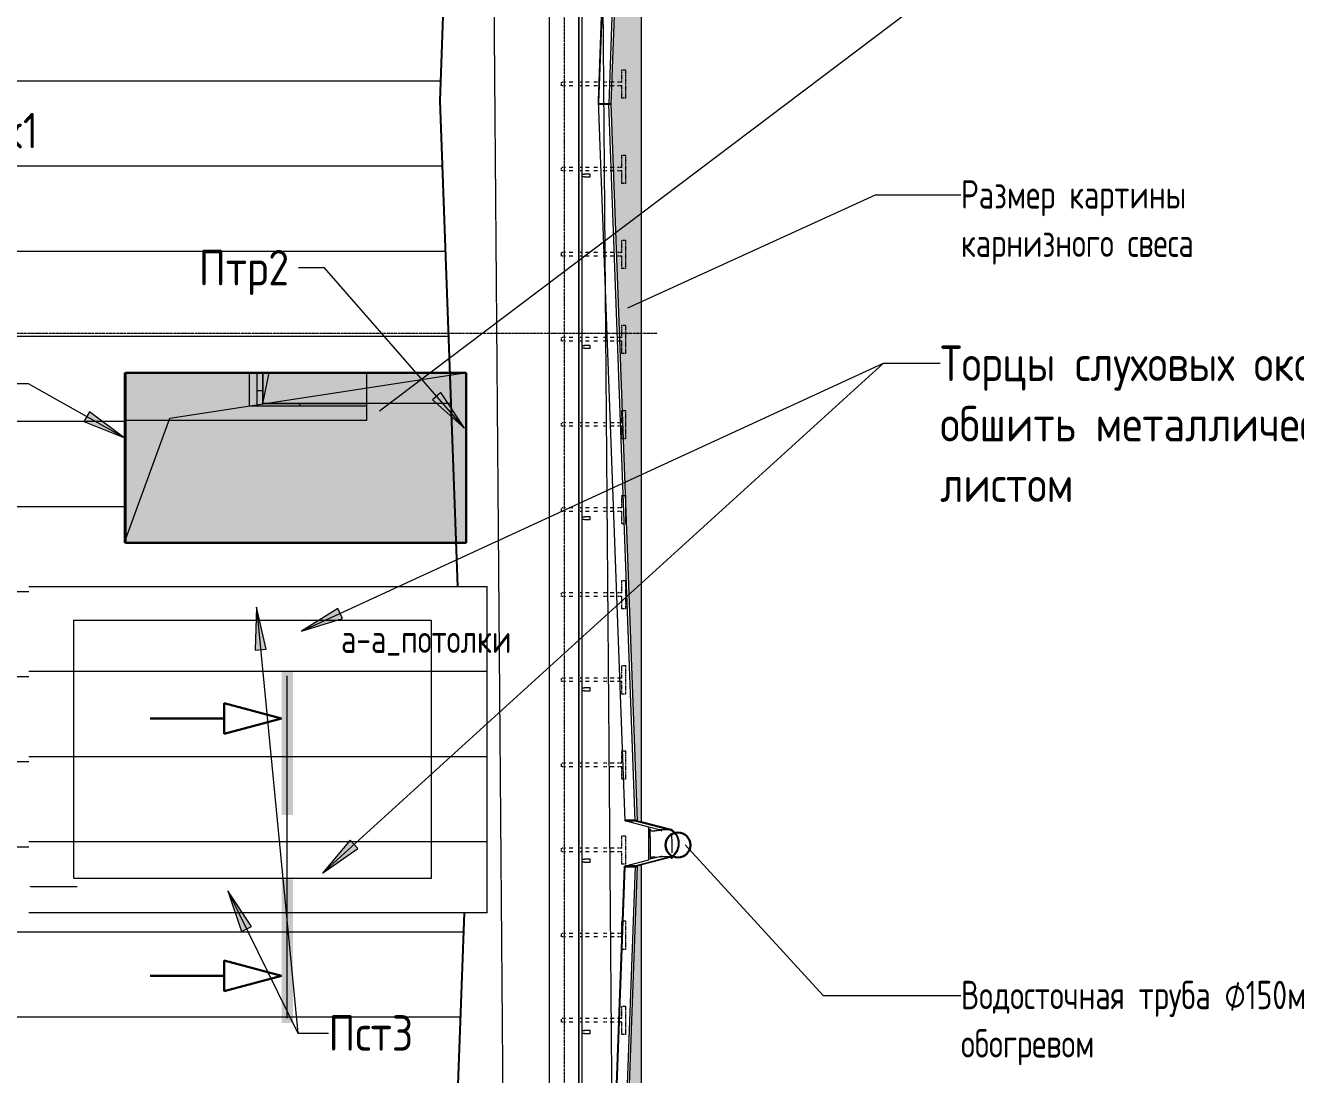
# Model space of a CAD drawing. Header units: millimetres. Extents: x -10178924 to 11692288, y -947381 to 58396.
# Drawn here: x 51549 to 60502, y -533206 to -525809 of the extents above; entities that cross this region are included whole.
import ezdxf

# ---------------------------------------------------------------- set-up
doc = ezdxf.new("R2010")
doc.units = ezdxf.units.MM
for name, pattern in [('ADSK_Линия сетки', [25, 20, -2.5, 0, -2.5]), ('ADSK_Скрыто', [6, 3, -3]), ('ADSK_Штриховая_ш3 п1_5', [4.5, 3, -1.5])]:
    doc.linetypes.add(name, pattern=pattern)
for name, color, linetype, lineweight in [('Аннотация', 7, 'Continuous', 18), ('Антураж', 7, 'Continuous', 18), ('Крыша', 7, 'Continuous', 9), ('Крыша штриховка', 7, 'Continuous', 9), ('Обобщенные модели', 7, 'Continuous', 18), ('Ограждение', 7, 'Continuous', 9), ('Оси', 253, 'Continuous', 9), ('Перекрытие', 7, 'Continuous', 18), ('Перекрытие штриховка', 7, 'Continuous', 18), ('Потолки', 7, 'Continuous', 9), ('Разрезы', 7, 'Continuous', 9), ('Узлы', 7, 'Continuous', 18)]:
    doc.layers.add(name, color=color, linetype=linetype, lineweight=lineweight)
doc.layers.add('Линии', color=7, linetype='Continuous', lineweight=9, true_color=0x00a600)
doc.styles.add('GOST Common_3', font='GOST_Common.ttf', dxfattribs={"width": 0.8, "height": 350})
doc.styles.add('GOST Common_4', font='GOST_Common.ttf', dxfattribs={"width": 0.9, "height": 200})

# ---------------------------------------------------------------- blocks, each defined once
blk = doc.blocks.new('Водосток - Тип 1 _карниз больше 490мм_-5169719-План кровли АР')
at = {"layer": 'Обобщенные модели'}
for p, q in [((18.8, 535), (28.5, 535)), ((54.3, 535), (125, 535)), ((125, 535), (188.2, 535)), ((214.1, 535), (231.2, 535)), ((125, 385), (18.8, 385)), ((231.2, 385), (125, 385))]:
    blk.add_line(p, q, dxfattribs=at)
at = {"layer": 'Обобщенные модели', "flags": 128}
for points in [[(75, 375), (75, 378.5), (75, 383.8), (75, 385)], [(175, 385), (175, 380.7), (175, 375.4)]]:
    blk.add_lwpolyline(points, dxfattribs=at)
at = {"layer": 'Обобщенные модели'}
for points, knots in [([(27.3, 532.5), (26.5, 533.1), (24.1, 534.5), (21.1, 535), (18.8, 535)], [-0.08853268, -0.08853268, -0.08853268, -0.08853268, -0.05882353, 0, 0, 0, 0]), ([(18.8, 385), (21.1, 385), (25.1, 385.7), (28.9, 388.6), (30.8, 392.1), (31.6, 394.9), (32, 397.4), (32.1, 399.4), (32.2, 401.5), (32.2, 403.8), (32.1, 406.2), (31.9, 408.7), (31.6, 411.4), (31.3, 414.1), (31, 417), (30.6, 419.9), (30.2, 422.9), (29.8, 426), (29.4, 429.2), (29, 432.4), (28.7, 435.7), (28.3, 440.2), (27.9, 445.7), (27.6, 450.2), (27.6, 452.3)], [-1, -1, -1, -1, -0.9411765, -0.8823529, -0.8529412, -0.8235294, -0.8088235, -0.7941176, -0.7794118, -0.7647059, -0.75, -0.7352941, -0.7205882, -0.7058824, -0.6911765, -0.6764706, -0.6617647, -0.6470588, -0.6323529, -0.6176471, -0.6029412, -0.5882353, -0.5588235, -0.5320876, -0.5320876, -0.5320876, -0.5320876]), ([(231.2, 535), (228.9, 535), (224.9, 534.3), (221.1, 531.4), (219.4, 528.2), (218.8, 526.6), (218.7, 525.9)], [-1, -1, -1, -1, -0.9411765, -0.8823529, -0.8529412, -0.8354004, -0.8354004, -0.8354004, -0.8354004]), ([(220.6, 429.7), (220.6, 429.5), (220.5, 428.3), (220.2, 426), (219.8, 422.9), (219.4, 419.9), (219, 416.9), (218.7, 414.1), (218.4, 411.4), (218.1, 408.7), (217.9, 406.2), (217.8, 403.8), (217.8, 401.5), (217.9, 399.4), (218, 397.3), (218.4, 394.9), (219.2, 392.1), (221.1, 388.5), (224.9, 385.7), (228.9, 385), (231.2, 385)], [-0.3699973, -0.3699973, -0.3699973, -0.3699973, -0.3676471, -0.3529412, -0.3382353, -0.3235294, -0.3088235, -0.2941176, -0.2794118, -0.2647059, -0.25, -0.2352941, -0.2205882, -0.2058824, -0.1911765, -0.1764706, -0.1470588, -0.1176471, -0.0588235, 0, 0, 0, 0])]:
    blk.add_open_spline(points, degree=3, knots=knots, dxfattribs=at)
blk = doc.blocks.new('Ограждение - 20 доп поручень 300-1864261-План кровли АР')
at = {"layer": 'Ограждение'}
for p, q in [((-60, 10), (-40, 10)), ((-60, 10), (-60, -10)), ((0, 10), (-40, 10)), ((0, -10), (0, 10)), ((-40, -10), (-60, -10)), ((-40, -10), (0, -10))]:
    blk.add_line(p, q, dxfattribs=at)
blk = doc.blocks.new('Ограждение - Ограждение-1863905-План кровли АР')
for p in [(55530.7, 37656.2), (55530.7, 36448.6), (55530.7, 35241), (55530.7, 34033.4), (55530.7, 32825.8), (55530.7, 31618.2)]:
    blk.add_blockref('Ограждение - 20 доп поручень 300-1864261-План кровли АР', p)
blk = doc.blocks.new('Тип верхнего поручня - Верхний поручень_Внутренний_-1864227-План кровли АР')
at = {"layer": 'Ограждение'}
for p, q in [((55450.7, 8375), (55450.7, 43298.8)), ((55470.7, 43308.8), (55470.7, 8365))]:
    blk.add_line(p, q, dxfattribs=at)
blk = doc.blocks.new('Тип верхнего поручня - Верхний поручень_Внутренний_-V18-План кровли АР')
at = {"layer": 'Ограждение'}
for p, q in [((55450.7, 43298.8), (55450.7, 8375)), ((55470.7, 43308.8), (55470.7, 8365))]:
    blk.add_line(p, q, dxfattribs=at)
blk = doc.blocks.new('Ограждение - Ограждение-2982016-План кровли АР')
at = {"layer": 'Ограждение'}
for p, q in [((51585.3, 32641.3), (51585.3, 32643.3)), ((51585.3, 32643.3), (51913.1, 32643.3)), ((51913.1, 32641.3), (51585.3, 32641.3))]:
    blk.add_line(p, q, dxfattribs=at)
blk = doc.blocks.new('GM_Отверстие прямоугольное _в плите_ - Отверстие-6376733-План кровли АР')
at = {"layer": 'Обобщенные модели'}
for p, q in [((-792.6, -225), (-792.6, -8.1)), ((-792.6, -225), (-749.2, -8.1)), ((-792.6, -8.1), (-792.6, -225)), ((531.9, -225), (-792.6, -225)), ((-792.6, -225), (-63.8, -225))]:
    blk.add_line(p, q, dxfattribs=at)
blk = doc.blocks.new('Антураж 16 - Антураж 16-5664382-План кровли АР')
at = {"layer": 'Антураж'}
for p, q in [((55588.4, 38183.6), (55772.1, 43231.4)), ((55773.2, 43231.4), (55589, 38169)), ((55844.9, 43233), (55660.3, 38162.1)), ((54469.2, 38183.3), (54627, 42520)), ((54629.5, 42522.3), (54471.6, 38183.3)), ((54595.3, 34758.3), (54469.2, 38183.3)), ((54469.2, 38183.3), (54471.6, 38183.3)), ((54471.6, 38183.3), (54597.6, 34758.3)), ((55775.3, 33106.4), (55588.4, 38183.6)), ((55660.3, 38162.1), (55589.2, 38162.1)), ((55589.2, 38162), (55597.5, 38161.6)), ((55597.6, 38159.9), (55589.3, 38159.5)), ((55589.3, 38159.5), (55660.4, 38159.5)), ((55599.9, 38161.6), (55595.5, 38161.8)), ((55595.5, 38161.8), (55662.3, 38161.8)), ((55595.6, 38159.7), (55600, 38159.9)), ((55662.4, 38159.7), (55595.6, 38159.7)), ((55597.5, 38161.6), (55599.9, 38161.6)), ((55600, 38159.9), (55597.6, 38159.9)), ((55675.3, 38161.4), (55660.3, 38162.1)), ((55660.4, 38159.5), (55675.4, 38160.2)), ((55846.2, 33108.9), (55660.4, 38159.5)), ((55664.3, 38161.6), (55662, 38161.6)), ((55662, 38161.6), (55668.1, 38161.4)), ((55668.2, 38160.2), (55662.1, 38159.9)), ((55662.1, 38159.9), (55664.4, 38159.9)), ((55662.3, 38161.8), (55668.5, 38161.6)), ((55668.6, 38160), (55662.4, 38159.7)), ((55666.1, 38161.6), (55664.3, 38161.6)), ((55664.4, 38159.9), (55666.2, 38160)), ((55668.5, 38161.6), (55666.1, 38161.6)), ((55666.2, 38160), (55668.6, 38160)), ((55668.1, 38161.4), (55675.3, 38161.4)), ((55675.4, 38160.2), (55668.2, 38160.2)), ((55845.9, 33111.2), (55775.1, 33111.2)), ((55943.7, 33062.6), (55775.6, 33106.3)), ((55775.6, 33106.3), (55844.9, 33106.3)), ((55845.9, 33111.2), (55844.9, 33106.3)), ((55844.9, 33106.3), (56088.9, 33042.9)), ((55861.2, 33107.2), (55846.1, 33111.1)), ((55861.1, 33109.7), (55846.2, 33108.9)), ((56090, 33047.7), (55891.9, 33099.2)), ((55943.7, 32832.8), (55943.7, 33062.6)), ((56017.3, 33042.9), (55943.7, 33062)), ((56088.9, 33042.9), (56017.3, 33042.9)), ((55506.4, 25590.3), (55771.8, 32788.2)), ((55774.6, 32783.3), (55509.4, 25590.3)), ((55846.2, 32783.3), (55557.4, 24950.5)), ((55771.8, 32788.2), (55943.7, 32832.8)), ((55773.4, 32788.6), (55774.2, 32784.3)), ((55774.2, 32784.3), (55845.9, 32784.3)), ((55774.6, 32783.3), (55846.2, 32783.3)), ((55844.9, 32789.2), (55775.6, 32789.2)), ((55844.9, 32789.2), (56088.9, 32852.6)), ((55845.9, 32784.3), (55844.9, 32789.2)), ((55861.3, 32788.3), (55845.9, 32784.3)), ((55846.2, 32783.3), (55861.1, 32782.5)), ((56090, 32847.7), (55891.9, 32796.3)), ((56017.3, 32852.6), (55943.7, 32833.5)), ((56088.9, 32852.6), (56017.3, 32852.6)), ((54428.3, 26705), (54640.4, 32458.3)), ((54642.8, 32458.3), (54430.7, 26705))]:
    blk.add_line(p, q, dxfattribs=at)
for centre, major_axis, start_param, end_param in [((55995, 32947.7), (0, 98.5), 5.791263, 6.021983), ((56066.6, 32947.7), (0, 98.5), 3.402795, 6.021983), ((56066.6, 32947.7), (0, 103.5), 3.401894, 6.022884), ((55995, 32947.7), (0, 98.5), 3.402795, 3.633546)]:
    blk.add_ellipse(centre, major_axis=major_axis, ratio=0.87865, start_param=start_param, end_param=end_param, dxfattribs=at)
blk = doc.blocks.new('Разрез - Имя вида сзади-16067-План кровли АР')
at = {"layer": 'Разрезы'}
blk.add_hatch(color=256, dxfattribs=at).paths.add_polyline_path([(9.798, 0.404), (9.798, -0.394), (-0.333, -0.394), (-0.333, 0.404)])
at = {"layer": 'Разрезы', "lineweight": 30}
for p, q in [((3, -0.394), (1.915, -4.442)), ((3, -0.394), (4.085, -4.442)), ((1.915, -4.442), (4.085, -4.442)), ((3, -4.442), (3, -9.663))]:
    blk.add_line(p, q, dxfattribs=at)
blk = doc.blocks.new('Разрез - Имя вида спереди-16068-План кровли АР')
at = {"layer": 'Разрезы'}
blk.add_hatch(color=256, dxfattribs=at).paths.add_polyline_path([(9.798, 0.404), (9.798, -0.394), (-0.333, -0.394), (-0.333, 0.404)])
at = {"layer": 'Разрезы', "lineweight": 30}
for p, q in [((3, -0.394), (1.915, -4.442)), ((3, -0.394), (4.085, -4.442)), ((1.915, -4.442), (4.085, -4.442)), ((3, -4.442), (3, -9.663))]:
    blk.add_line(p, q, dxfattribs=at)
blk = doc.blocks.new('Кровля')
at = {"layer": 'Аннотация', "lineweight": 9}
for points in [[(54644.3, 35874.5), (54476.7, 36126.5), (54417.2, 36074.5)], [(52242.4, 35809.6), (52000.4, 35991.2), (51961.6, 35922.4)], [(53177.5, 34612.2), (53167.1, 34309.8), (53245.8, 34317.4)], [(53494, 34442.9), (53783, 34532.5), (53749.9, 34604.3)], [(53642.6, 32739.1), (53891.1, 32911.6), (53838, 32970.1)], [(52974.8, 32613), (53071.9, 32326.5), (53142.8, 32361.4)]]:
    blk.add_hatch(color=256, dxfattribs=at).paths.add_polyline_path(points)
at = {"layer": 'Крыша штриховка'}
h = blk.add_hatch(dxfattribs=at)
h.set_pattern_fill('FP_19', color=256, style=0, pattern_type=2)
h.set_pattern_definition([(180, (12858, 0), (-7e-14, -600), [])])
h.paths.add_polyline_path([(55692.2, 8224.7), (55789.3, 8458.8), (55786.6, 8458.1), (55690.4, 8226.4)])
h.paths.add_polyline_path([(55876.3, 8456), (55881.3, 8468), (55862.9, 8463.2), (55871.1, 8458.8)])
h.paths.add_polyline_path([(55773.4, 8781.3), (55774.4, 8787.4), (55626.4, 12784.8), (55637.6, 12785), (55712.9, 12786.1), (55712.9, 12786.3), (55698, 12786.8), (55626.4, 12787), (55774.6, 16788.4), (55861.1, 16787.7), (55860.9, 16796.7), (55844.9, 16792.8), (55774.2, 16792.8), (55773.3, 16797), (55771.9, 16796.7), (55623.5, 12784.7), (55771.7, 8781.8), (55773.3, 8781.4)])
h.paths.add_polyline_path([(55861.2, 8781.6), (55861.1, 8784), (55854.8, 8783.3), (55861.1, 8781.7)])
h.paths.add_polyline_path([(54635.5, 9239.6), (54504.1, 12786.7), (54554.6, 14147.7), (51574, 14147.7), (51574, 16257.7), (51565.3, 16257.7), (51565.3, 16407.7), (51574, 16407.7), (51574, 16447.7), (54639.7, 16447.7), (54658.4, 16953.6), (54569.7, 19360.6), (53212.1, 19360.6), (53212.1, 20260.6), (54536.5, 20260.6), (54383.7, 24405), (51574, 24405.6), (51574, 26515), (51565.3, 26515), (51565.3, 26665), (51574, 26665), (51574, 26705), (54428.3, 26705), (54640.4, 32458.3), (51574, 32458.3), (51574, 34758.3), (54595.3, 34758.3), (54583.9, 35065.7), (52247.1, 35065.7), (52247.1, 36265), (54539.8, 36265.7), (54469.2, 38183.6), (54627, 42520), (50536.5, 38618.7), (50587.1, 38618.7), (50587.1, 29068.6), (50948.6, 29068.6), (50948.6, 27668.6), (50587.1, 27668.6), (50587.1, 27663), (50948.6, 27663), (50948.6, 22063), (50587.1, 22062.9), (50587.1, 13412.8), (50610.6, 13379.2), (50587.1, 13362.8), (50587.1, 13318.7), (50524.1, 13318.7), (50461.9, 13275.3), (50450.6, 13259.1), (54634.6, 9240.4)])
h.paths.add_polyline_path([(55699.6, 12786.8), (55699.6, 12786.9), (55699.6, 12786.8)])
h.paths.add_polyline_path([(50500.4, 13537), (50500.4, 38585.3), (50479, 38565), (50479, 30398.9), (50498.7, 30398.9), (50498.7, 28998.9), (50479, 28998.9), (50479, 13567.6), (50499.2, 13538.7)])
h.paths.add_polyline_path([(55773.4, 17115.3), (55774.5, 17119.6), (55507.4, 24362.7), (55504.5, 24362.7), (55771.9, 17115.7), (55773.3, 17115.4)])
h.paths.add_polyline_path([(55861.2, 17115.6), (55861.1, 17118.1), (55855.5, 17117.1), (55860.7, 17115.8)])
h.paths.add_polyline_path([(55503.8, 24382.7), (55506.7, 24382.7), (55485.8, 24950.7), (55508.6, 25570.3), (55505.7, 25570.3), (55482.9, 24949.9), (55502.9, 24405.6)])
h.paths.add_polyline_path([(55509.4, 25590.3), (55774.6, 32783.3), (55861.2, 32784.3), (55860.8, 32788.2), (55844.9, 32784.3), (55774.2, 32784.3), (55773.3, 32788.6), (55771.8, 32788.2), (55506.4, 25590.3)])
h.paths.add_polyline_path([(55861.2, 33107.2), (55861.1, 33109.7), (55854.4, 33108.9), (55861.1, 33107.2)])
h.paths.add_polyline_path([(55589.3, 38159.5), (55600, 38159.7), (55675.4, 38160.2), (55675.3, 38161.4), (55589.2, 38161.8), (55589.3, 38159.7)])
h.paths.add_polyline_path([(55662, 38161.9), (55662, 38162), (55662, 38161.9)])
h.paths.add_polyline_path([(55859.8, 43232.3), (55859.8, 43238.6), (55838.3, 43233), (55853, 43232.6)])
h.paths.add_polyline_path([(55835.6, 43550.7), (55831.3, 43558.8), (55824, 43553.8), (55835.5, 43550.8)])
h = blk.add_hatch(dxfattribs=at)
h.set_pattern_fill('FP_35', color=256, style=0, pattern_type=2)
h.set_pattern_definition([(180, (48086.75, 14437.24), (7e-14, -600), [])])
h.paths.add_polyline_path([(54802.6, 32458.3), (54802.6, 34758.3), (51574, 34758.3), (51574, 32458.3), (54719.6, 32458.3)])
h.paths.add_polyline_path([(51585.3, 32641.3), (51585.3, 32643.3), (51913.1, 32643.3), (51913.1, 32641.3)])
at = {"layer": 'Перекрытие штриховка', "lineweight": 9}
h = blk.add_hatch(dxfattribs=at)
h.set_pattern_fill('FP_55', color=256, style=0, pattern_type=2)
h.set_pattern_definition([(90, (50482.27, 35115.57), (-500, 3e-14), []), (180, (50482.27, 35115.57), (-6e-14, -500), [])])
h.paths.add_polyline_path([(53482.3, 36029.8), (53482.3, 36048.1), (53223.3, 36048.1), (53223.3, 36265), (53183.3, 36265), (53183.3, 36029.8), (53396.5, 36029.8)])
h = blk.add_hatch(dxfattribs=at)
h.set_pattern_fill('FP_57', color=256, style=0, pattern_type=2)
h.set_pattern_definition([(90, (51982.27, 28615.57), (-500, 3e-14), []), (180, (51982.27, 28615.57), (-6e-14, -500), [])])
h.paths.add_polyline_path([(53568, 36029.8), (53952.1, 36029.8), (53952.1, 36048.1), (53482.3, 36048.1), (53482.3, 36029.8)])
at = {"layer": 'Узлы', "true_color": 0xffffff}
h = blk.add_hatch(color=7, dxfattribs=at)
h.paths.add_polyline_path([(41826.4, -521.9), (49650.9, -521.9), (49650.9, 475.1), (49562.8, 474), (49503.2, -470.6), (45149.2, -323.1), (41142.1, -458.2), (41079.8, -77.1), (41079.8, -521.9), (41465, -521.9)])
h.paths.add_polyline_path([(-453.6, -388.9), (8078.1, -388.9), (8077.3, -26.3), (7973.5, -276.8), (3655.9, -146.8), (-674.6, -298.6), (-736.9, 259.3), (-736.9, -388.9)])
h.paths.add_polyline_path([(41079.8, 177.9), (41097.9, 182.8), (41188.3, 1719.8), (35856.5, 1526.9), (35850.1, 1488.2), (41079.8, 1488.2), (41079.8, 182)])
h.paths.add_polyline_path([(8078.1, 312.2), (8078.1, 1488.2), (12889.9, 1488.2), (12882.6, 1527), (8005.2, 1701.9), (8062.3, 316.3)])
h.paths.add_polyline_path([(-736.9, 502.7), (-468.8, 8048.7), (-6523.1, 7837.4), (-6529.6, 7798.6), (-736.9, 7798.6), (-736.9, 522.8)])
h.paths.add_polyline_path([(49650.9, 797.5), (49650.9, 7859.4), (55891.9, 7859.4), (55891.9, 8470.8), (55881.1, 8467.5), (55687, 7999.8), (49350.5, 8221), (49618.7, 803.5), (49632.8, 802.6), (49650.1, 797.7)])
h.paths.add_polyline_path([(16530.7, 1488.2), (35571.8, 1488.2), (35566.4, 1520.3), (29060, 1756.5), (29059.6, 1633.4), (19380, 1633.4), (19380, 1744.1), (13174.7, 1526.9), (13168.2, 1488.2), (15807.9, 1488.2)])
h.paths.add_polyline_path([(-7227.8, 7798.6), (-6807.9, 7798.6), (-6813, 7829.1), (-7122.5, 7899.2), (-6947.6, 14171.4), (-7182.5, 20168.5), (-7227.8, 20180.1), (-7227.8, 7899.2)])
h.paths.add_polyline_path([(55891.9, 8773.7), (55891.9, 16804.8), (55861.4, 16796.7), (55713, 12784.8), (55861.2, 8781.6), (55864.6, 8780.7)])
h.paths.add_polyline_path([(24355.3, 13320.2), (32597, 13639), (32606.4, 13678.1), (16107.8, 13678.1), (16117.8, 13638.2), (24355.3, 13320.2)])
h.paths.add_polyline_path([(10664.9, 13409.4), (15825, 13609.8), (15841.3, 13678.1), (11105, 13678.1), (11105, 21012.5), (10508.5, 21012), (10529.1, 20925.4), (10923.6, 20798), (10667.1, 13472.9)])
h.paths.add_polyline_path([(38181.7, 13414.1), (37897.5, 20847.2), (38471.4, 21009.5), (38481.1, 21051.3), (37706.7, 21051.3), (37706.7, 13678.1), (32878, 13678.1), (32887.7, 13637.6), (38174.9, 13414.4)])
h.paths.add_polyline_path([(55891.9, 17107.6), (55891.9, 32796.3), (55861.3, 32788.2), (55572.3, 24949.4), (55861.2, 17115.6), (55864.6, 17114.7)])
h.paths.add_polyline_path([(-7227.8, 20474.6), (-7182.8, 20486.1), (-6960.1, 26174.2), (-7182.6, 31854.5), (-7227.8, 31866), (-7227.8, 20478.7)])
h.paths.add_polyline_path([(45338.1, 20583.1), (45060.3, 27855.3), (45031.9, 27862.7), (45031.9, 21051.3), (38748.9, 21051.3), (38758.7, 21008.8), (45143.6, 20595.7)])
h.paths.add_polyline_path([(3392.9, 20705.4), (10228.7, 20955.9), (10241.6, 21012.5), (3737.3, 21012.5), (3737.3, 28192.7), (3693.8, 28181.5), (3395.2, 20761.3)])
h.paths.add_polyline_path([(45031.9, 28151.9), (45060.5, 28159.8), (45349.7, 35731.9), (45288.1, 37345), (45031.9, 37345), (45031.9, 28159.8)])
h.paths.add_polyline_path([(3737.3, 28469.4), (3737.3, 42947.5), (3702.4, 42938.6), (3419.3, 35707.7), (3702.4, 28478.4), (3736.8, 28469.6)])
h.paths.add_polyline_path([(-7227.8, 32160.5), (-7192.2, 32169.6), (-7003.4, 37563.7), (-7192, 42951.9), (-7227.8, 42961.1), (-7227.8, 32164.6)])
h.paths.add_polyline_path([(55891.9, 33099.2), (55891.9, 43246.9), (55860, 43238.6), (55675.4, 38159.5), (55861.2, 33107.2), (55864.6, 33106.3)])
h.paths.add_polyline_path([(45071.8, 38095), (45259.5, 38095), (45067.3, 43127.7), (45031.9, 43136.9), (45031.9, 38095), (45070, 38095)])
h.paths.add_polyline_path([(3737.3, 43224.3), (3737.3, 43716.6), (-7227.8, 43716.6), (-7227.8, 43255.6), (-7191.7, 43264.8), (-7067.6, 43609), (-1846.2, 43421.7), (3578, 43616.1), (3702.1, 43233.3), (3736.9, 43224.4)])
h.paths.add_polyline_path([(45031.9, 43426.1), (45104.3, 43444.9), (45207, 43781.1), (50463, 43599.1), (55714, 43781), (55835.6, 43550.7), (55891.9, 43536.1), (55891.9, 43898.8), (45031.9, 43898.8), (45031.9, 43440)])
h = blk.add_hatch(color=7, dxfattribs=at)
h.paths.add_polyline_path([(54053.1, 35065.7), (54654.6, 35065.7), (54654.6, 36265.7), (52254.8, 36265), (52254.8, 35065.7), (54009.3, 35065.7)])
h.paths.add_polyline_path([(53390.1, 36029.8), (53183.3, 36029.8), (53183.3, 36265), (53223.3, 36265), (53223.3, 36048.1), (53952.1, 36048.1), (53952.1, 36029.8)])
for points in [[(53482.3, 36029.8), (53482.3, 36048.1), (53223.3, 36048.1), (53223.3, 36265), (53183.3, 36265), (53183.3, 36029.8), (53396.5, 36029.8)], [(53568, 36029.8), (53952.1, 36029.8), (53952.1, 36048.1), (53482.3, 36048.1), (53482.3, 36029.8)]]:
    blk.add_hatch(color=7, dxfattribs=at).paths.add_polyline_path(points)
at = {"layer": 'Аннотация', "lineweight": 9}
for p, q in [((54045.5, 35998.4), (58386.3, 39275.3)), ((55794.8, 36723.8), (57539.8, 37519.2)), ((57539.8, 37519.2), (58143.3, 37519.2)), ((53655.9, 37006.4), (53473.4, 37006.4)), ((54644.3, 35874.5), (53655.9, 37006.4)), ((53494, 34442.9), (57596.5, 36332.4)), ((53642.6, 32739.1), (57596.5, 36332.4)), ((57596.5, 36332.4), (57996.9, 36332.4)), ((57596.5, 36332.4), (57996.9, 36332.4)), ((51570.9, 36187.8), (51340.7, 36187.8)), ((52242.4, 35809.6), (51570.9, 36187.8)), ((54476.7, 36126.5), (54417.2, 36074.5)), ((54644.3, 35874.5), (54476.7, 36126.5)), ((54417.2, 36074.5), (54644.3, 35874.5)), ((52000.4, 35991.2), (51961.6, 35922.4)), ((51961.6, 35922.4), (52242.4, 35809.6)), ((52242.4, 35809.6), (52000.4, 35991.2)), ((53177.5, 34612.2), (53167.1, 34309.8)), ((53245.8, 34317.4), (53177.5, 34612.2)), ((53177.5, 34612.2), (53468.4, 31611.1)), ((53749.9, 34604.3), (53494, 34442.9)), ((53783, 34532.5), (53749.9, 34604.3)), ((53494, 34442.9), (53783, 34532.5)), ((53167.1, 34309.8), (53245.8, 34317.4)), ((53838, 32970.1), (53642.6, 32739.1)), ((53891.1, 32911.6), (53838, 32970.1)), ((53642.6, 32739.1), (53891.1, 32911.6)), ((56198.3, 32936.8), (57170.8, 31874.9)), ((52974.8, 32613), (53071.9, 32326.5)), ((53142.8, 32361.4), (52974.8, 32613)), ((52974.8, 32613), (53468.4, 31611.1)), ((53071.9, 32326.5), (53142.8, 32361.4)), ((57170.8, 31874.9), (58143.3, 31874.9)), ((53468.4, 31611.1), (53684.4, 31611.1)), ((53468.4, 31611.1), (53684.4, 31611.1))]:
    blk.add_line(p, q, dxfattribs=at)
at = {"layer": 'Крыша'}
for p, q in [((52247.1, 35065.7), (52247.1, 36265)), ((52247.1, 36265), (54539.8, 36265)), ((54583.9, 35065.7), (52247.1, 35065.7)), ((51574, 34758.3), (54802.6, 34758.3)), ((54802.6, 32458.3), (54802.6, 34758.3)), ((54802.6, 32458.3), (51574, 32458.3))]:
    blk.add_line(p, q, dxfattribs=at)
at = {"layer": 'Линии', "color": 7, "linetype": 'ADSK_Штриховая_ш3 п1_5'}
for p, q in [((55870.3, 8059.4), (55582.1, 43698.8)), ((54818.5, 42898.8), (55095.8, 8609.4)), ((51889.4, 34521.5), (54409.4, 34521.5)), ((51889.4, 32701.5), (51889.4, 34521.5)), ((54409.4, 34521.5), (54409.4, 32701.5)), ((54409.4, 32701.5), (51889.4, 32701.5))]:
    blk.add_line(p, q, dxfattribs=at)
at = {"layer": 'Линии', "color": 5, "true_color": 0x0000ff}
blk.add_line((55241.9, 8509.4), (55241.9, 43248.8), dxfattribs=at)
at = {"layer": 'Линии', "color": 7}
for p, q in [((55891.9, 33099.2), (55891.9, 43246.9)), ((55860, 43238.6), (55675.3, 38162.1)), ((55675.3, 38162.1), (55861.2, 33107.2)), ((52566.3, 35946.6), (54646.9, 36265.7)), ((52247.1, 35069.7), (52566.3, 35946.6)), ((55861.2, 33107.2), (55891.9, 33099.2)), ((55861.3, 32788.3), (55572.3, 24950.1)), ((55891.9, 32796.3), (55861.3, 32788.3)), ((55891.9, 17107.6), (55891.9, 32796.3))]:
    blk.add_line(p, q, dxfattribs=at)
at = {"layer": 'Линии', "color": 7, "linetype": 'ADSK_Скрыто'}
for p, q in [((55753.1, 38400.9), (55778.1, 38400.9)), ((55753.1, 38313.4), (55753.1, 38400.9)), ((55778.1, 38400.9), (55778.1, 38200.9)), ((55328.1, 38288.4), (55328.1, 38313.4)), ((55358.1, 38313.4), (55328.1, 38313.4)), ((55358.1, 38288.4), (55328.1, 38288.4)), ((55408.1, 38313.4), (55378.1, 38313.4)), ((55408.1, 38288.4), (55378.1, 38288.4)), ((55473.1, 38313.4), (55443.1, 38313.4)), ((55473.1, 38288.4), (55443.1, 38288.4)), ((55523.1, 38313.4), (55493.1, 38313.4)), ((55523.1, 38288.4), (55493.1, 38288.4)), ((55583.1, 38313.4), (55553.1, 38313.4)), ((55583.1, 38288.4), (55553.1, 38288.4)), ((55648.1, 38313.4), (55618.1, 38313.4)), ((55648.1, 38288.4), (55618.1, 38288.4)), ((55698.1, 38313.4), (55668.1, 38313.4)), ((55698.1, 38288.4), (55668.1, 38288.4)), ((55753.1, 38313.4), (55718.1, 38313.4)), ((55753.1, 38288.4), (55718.1, 38288.4)), ((55753.1, 38200.9), (55753.1, 38288.4)), ((55778.1, 38200.9), (55753.1, 38200.9)), ((55753.1, 37800.9), (55778.1, 37800.9)), ((55753.1, 37713.4), (55753.1, 37800.9)), ((55778.1, 37800.9), (55778.1, 37600.9)), ((55328.1, 37688.4), (55328.1, 37713.4)), ((55358.1, 37713.4), (55328.1, 37713.4)), ((55408.1, 37713.4), (55378.1, 37713.4)), ((55473.1, 37713.4), (55443.1, 37713.4)), ((55523.1, 37713.4), (55493.1, 37713.4)), ((55583.1, 37713.4), (55553.1, 37713.4)), ((55648.1, 37713.4), (55618.1, 37713.4)), ((55698.1, 37713.4), (55668.1, 37713.4)), ((55753.1, 37713.4), (55718.1, 37713.4)), ((55358.1, 37688.4), (55328.1, 37688.4)), ((55408.1, 37688.4), (55378.1, 37688.4)), ((55473.1, 37688.4), (55443.1, 37688.4)), ((55523.1, 37688.4), (55493.1, 37688.4)), ((55583.1, 37688.4), (55553.1, 37688.4)), ((55648.1, 37688.4), (55618.1, 37688.4)), ((55698.1, 37688.4), (55668.1, 37688.4)), ((55753.1, 37688.4), (55718.1, 37688.4)), ((55753.1, 37600.9), (55753.1, 37688.4)), ((55778.1, 37600.9), (55753.1, 37600.9)), ((55753.1, 37200.9), (55778.1, 37200.9)), ((55753.1, 37113.4), (55753.1, 37200.9)), ((55778.1, 37200.9), (55778.1, 37000.9)), ((55328.1, 37088.4), (55328.1, 37113.4)), ((55358.1, 37113.4), (55328.1, 37113.4)), ((55358.1, 37088.4), (55328.1, 37088.4)), ((55408.1, 37113.4), (55378.1, 37113.4)), ((55408.1, 37088.4), (55378.1, 37088.4)), ((55473.1, 37113.4), (55443.1, 37113.4)), ((55473.1, 37088.4), (55443.1, 37088.4)), ((55523.1, 37113.4), (55493.1, 37113.4)), ((55523.1, 37088.4), (55493.1, 37088.4)), ((55583.1, 37113.4), (55553.1, 37113.4)), ((55583.1, 37088.4), (55553.1, 37088.4)), ((55648.1, 37113.4), (55618.1, 37113.4)), ((55648.1, 37088.4), (55618.1, 37088.4)), ((55698.1, 37113.4), (55668.1, 37113.4)), ((55698.1, 37088.4), (55668.1, 37088.4)), ((55753.1, 37113.4), (55718.1, 37113.4)), ((55753.1, 37088.4), (55718.1, 37088.4)), ((55753.1, 37000.9), (55753.1, 37088.4)), ((55778.1, 37000.9), (55753.1, 37000.9)), ((55753.1, 36600.9), (55778.1, 36600.9)), ((55753.1, 36513.4), (55753.1, 36600.9)), ((55778.1, 36600.9), (55778.1, 36400.9)), ((55328.1, 36488.4), (55328.1, 36513.4)), ((55358.1, 36513.4), (55328.1, 36513.4)), ((55358.1, 36488.4), (55328.1, 36488.4)), ((55408.1, 36513.4), (55378.1, 36513.4)), ((55408.1, 36488.4), (55378.1, 36488.4)), ((55473.1, 36513.4), (55443.1, 36513.4)), ((55473.1, 36488.4), (55443.1, 36488.4)), ((55523.1, 36513.4), (55493.1, 36513.4)), ((55523.1, 36488.4), (55493.1, 36488.4)), ((55583.1, 36513.4), (55553.1, 36513.4)), ((55583.1, 36488.4), (55553.1, 36488.4)), ((55648.1, 36513.4), (55618.1, 36513.4)), ((55648.1, 36488.4), (55618.1, 36488.4)), ((55698.1, 36513.4), (55668.1, 36513.4)), ((55698.1, 36488.4), (55668.1, 36488.4)), ((55753.1, 36513.4), (55718.1, 36513.4)), ((55753.1, 36488.4), (55718.1, 36488.4)), ((55753.1, 36400.9), (55753.1, 36488.4)), ((55778.1, 36400.9), (55753.1, 36400.9)), ((55753.1, 36000.9), (55778.1, 36000.9)), ((55753.1, 35913.4), (55753.1, 36000.9)), ((55778.1, 36000.9), (55778.1, 35800.9)), ((55328.1, 35888.4), (55328.1, 35913.4)), ((55358.1, 35913.4), (55328.1, 35913.4)), ((55408.1, 35913.4), (55378.1, 35913.4)), ((55473.1, 35913.4), (55443.1, 35913.4)), ((55523.1, 35913.4), (55493.1, 35913.4)), ((55583.1, 35913.4), (55553.1, 35913.4)), ((55648.1, 35913.4), (55618.1, 35913.4)), ((55698.1, 35913.4), (55668.1, 35913.4)), ((55753.1, 35913.4), (55718.1, 35913.4)), ((55358.1, 35888.4), (55328.1, 35888.4)), ((55408.1, 35888.4), (55378.1, 35888.4)), ((55473.1, 35888.4), (55443.1, 35888.4)), ((55523.1, 35888.4), (55493.1, 35888.4)), ((55583.1, 35888.4), (55553.1, 35888.4)), ((55648.1, 35888.4), (55618.1, 35888.4)), ((55698.1, 35888.4), (55668.1, 35888.4)), ((55753.1, 35888.4), (55718.1, 35888.4)), ((55753.1, 35800.9), (55753.1, 35888.4)), ((55778.1, 35800.9), (55753.1, 35800.9)), ((55753.1, 35400.9), (55778.1, 35400.9)), ((55753.1, 35313.4), (55753.1, 35400.9)), ((55778.1, 35400.9), (55778.1, 35200.9)), ((55328.1, 35288.4), (55328.1, 35313.4)), ((55358.1, 35313.4), (55328.1, 35313.4)), ((55358.1, 35288.4), (55328.1, 35288.4)), ((55408.1, 35313.4), (55378.1, 35313.4)), ((55408.1, 35288.4), (55378.1, 35288.4)), ((55473.1, 35313.4), (55443.1, 35313.4)), ((55473.1, 35288.4), (55443.1, 35288.4)), ((55523.1, 35313.4), (55493.1, 35313.4)), ((55523.1, 35288.4), (55493.1, 35288.4)), ((55583.1, 35313.4), (55553.1, 35313.4)), ((55583.1, 35288.4), (55553.1, 35288.4)), ((55648.1, 35313.4), (55618.1, 35313.4)), ((55648.1, 35288.4), (55618.1, 35288.4)), ((55698.1, 35313.4), (55668.1, 35313.4)), ((55698.1, 35288.4), (55668.1, 35288.4)), ((55753.1, 35313.4), (55718.1, 35313.4)), ((55753.1, 35288.4), (55718.1, 35288.4)), ((55753.1, 35200.9), (55753.1, 35288.4)), ((55778.1, 35200.9), (55753.1, 35200.9)), ((55753.1, 34800.9), (55778.1, 34800.9)), ((55753.1, 34713.4), (55753.1, 34800.9)), ((55778.1, 34800.9), (55778.1, 34600.9)), ((55328.1, 34688.4), (55328.1, 34713.4)), ((55358.1, 34713.4), (55328.1, 34713.4)), ((55358.1, 34688.4), (55328.1, 34688.4)), ((55408.1, 34713.4), (55378.1, 34713.4)), ((55408.1, 34688.4), (55378.1, 34688.4)), ((55473.1, 34713.4), (55443.1, 34713.4)), ((55473.1, 34688.4), (55443.1, 34688.4)), ((55523.1, 34713.4), (55493.1, 34713.4)), ((55523.1, 34688.4), (55493.1, 34688.4)), ((55583.1, 34713.4), (55553.1, 34713.4)), ((55583.1, 34688.4), (55553.1, 34688.4)), ((55648.1, 34713.4), (55618.1, 34713.4)), ((55648.1, 34688.4), (55618.1, 34688.4)), ((55698.1, 34713.4), (55668.1, 34713.4)), ((55698.1, 34688.4), (55668.1, 34688.4)), ((55753.1, 34713.4), (55718.1, 34713.4)), ((55753.1, 34688.4), (55718.1, 34688.4)), ((55753.1, 34600.9), (55753.1, 34688.4)), ((55778.1, 34600.9), (55753.1, 34600.9)), ((55328.1, 34088.4), (55328.1, 34113.4)), ((55358.1, 34113.4), (55328.1, 34113.4)), ((55408.1, 34113.4), (55378.1, 34113.4)), ((55473.1, 34113.4), (55443.1, 34113.4)), ((55523.1, 34113.4), (55493.1, 34113.4)), ((55583.1, 34113.4), (55553.1, 34113.4)), ((55648.1, 34113.4), (55618.1, 34113.4)), ((55698.1, 34113.4), (55668.1, 34113.4)), ((55753.1, 34113.4), (55718.1, 34113.4)), ((55753.1, 34200.9), (55778.1, 34200.9)), ((55753.1, 34113.4), (55753.1, 34200.9)), ((55778.1, 34200.9), (55778.1, 34000.9)), ((55358.1, 34088.4), (55328.1, 34088.4)), ((55408.1, 34088.4), (55378.1, 34088.4)), ((55473.1, 34088.4), (55443.1, 34088.4)), ((55523.1, 34088.4), (55493.1, 34088.4)), ((55583.1, 34088.4), (55553.1, 34088.4)), ((55648.1, 34088.4), (55618.1, 34088.4)), ((55698.1, 34088.4), (55668.1, 34088.4)), ((55753.1, 34088.4), (55718.1, 34088.4)), ((55753.1, 34000.9), (55753.1, 34088.4)), ((55778.1, 34000.9), (55753.1, 34000.9)), ((55753.1, 33600.9), (55778.1, 33600.9)), ((55753.1, 33513.4), (55753.1, 33600.9)), ((55778.1, 33600.9), (55778.1, 33400.9)), ((55328.1, 33488.4), (55328.1, 33513.4)), ((55358.1, 33513.4), (55328.1, 33513.4)), ((55358.1, 33488.4), (55328.1, 33488.4)), ((55408.1, 33513.4), (55378.1, 33513.4)), ((55408.1, 33488.4), (55378.1, 33488.4)), ((55473.1, 33513.4), (55443.1, 33513.4)), ((55473.1, 33488.4), (55443.1, 33488.4)), ((55523.1, 33513.4), (55493.1, 33513.4)), ((55523.1, 33488.4), (55493.1, 33488.4)), ((55583.1, 33513.4), (55553.1, 33513.4)), ((55583.1, 33488.4), (55553.1, 33488.4)), ((55648.1, 33513.4), (55618.1, 33513.4)), ((55648.1, 33488.4), (55618.1, 33488.4)), ((55698.1, 33513.4), (55668.1, 33513.4)), ((55698.1, 33488.4), (55668.1, 33488.4)), ((55753.1, 33513.4), (55718.1, 33513.4)), ((55753.1, 33488.4), (55718.1, 33488.4)), ((55753.1, 33400.9), (55753.1, 33488.4)), ((55778.1, 33400.9), (55753.1, 33400.9)), ((55753.1, 33000.9), (55778.1, 33000.9)), ((55753.1, 32913.4), (55753.1, 33000.9)), ((55778.1, 33000.9), (55778.1, 32800.9)), ((55328.1, 32888.4), (55328.1, 32913.4)), ((55358.1, 32913.4), (55328.1, 32913.4)), ((55358.1, 32888.4), (55328.1, 32888.4)), ((55408.1, 32913.4), (55378.1, 32913.4)), ((55408.1, 32888.4), (55378.1, 32888.4)), ((55473.1, 32913.4), (55443.1, 32913.4)), ((55473.1, 32888.4), (55443.1, 32888.4)), ((55523.1, 32913.4), (55493.1, 32913.4)), ((55523.1, 32888.4), (55493.1, 32888.4)), ((55583.1, 32913.4), (55553.1, 32913.4)), ((55583.1, 32888.4), (55553.1, 32888.4)), ((55648.1, 32913.4), (55618.1, 32913.4)), ((55648.1, 32888.4), (55618.1, 32888.4)), ((55698.1, 32913.4), (55668.1, 32913.4)), ((55698.1, 32888.4), (55668.1, 32888.4)), ((55753.1, 32913.4), (55718.1, 32913.4)), ((55753.1, 32888.4), (55718.1, 32888.4)), ((55753.1, 32800.9), (55753.1, 32888.4)), ((55778.1, 32800.9), (55753.1, 32800.9)), ((55753.1, 32400.9), (55778.1, 32400.9)), ((55753.1, 32313.4), (55753.1, 32400.9)), ((55778.1, 32400.9), (55778.1, 32200.9)), ((55328.1, 32288.4), (55328.1, 32313.4)), ((55358.1, 32313.4), (55328.1, 32313.4)), ((55358.1, 32288.4), (55328.1, 32288.4)), ((55408.1, 32313.4), (55378.1, 32313.4)), ((55408.1, 32288.4), (55378.1, 32288.4)), ((55473.1, 32313.4), (55443.1, 32313.4)), ((55473.1, 32288.4), (55443.1, 32288.4)), ((55523.1, 32313.4), (55493.1, 32313.4)), ((55523.1, 32288.4), (55493.1, 32288.4)), ((55583.1, 32313.4), (55553.1, 32313.4)), ((55583.1, 32288.4), (55553.1, 32288.4)), ((55648.1, 32313.4), (55618.1, 32313.4)), ((55648.1, 32288.4), (55618.1, 32288.4)), ((55698.1, 32313.4), (55668.1, 32313.4)), ((55698.1, 32288.4), (55668.1, 32288.4)), ((55753.1, 32313.4), (55718.1, 32313.4)), ((55753.1, 32288.4), (55718.1, 32288.4)), ((55753.1, 32200.9), (55753.1, 32288.4)), ((55778.1, 32200.9), (55753.1, 32200.9)), ((55753.1, 31800.9), (55778.1, 31800.9)), ((55753.1, 31713.4), (55753.1, 31800.9)), ((55778.1, 31800.9), (55778.1, 31600.9)), ((55328.1, 31688.4), (55328.1, 31713.4)), ((55358.1, 31713.4), (55328.1, 31713.4)), ((55408.1, 31713.4), (55378.1, 31713.4)), ((55473.1, 31713.4), (55443.1, 31713.4)), ((55523.1, 31713.4), (55493.1, 31713.4)), ((55583.1, 31713.4), (55553.1, 31713.4)), ((55648.1, 31713.4), (55618.1, 31713.4)), ((55698.1, 31713.4), (55668.1, 31713.4)), ((55753.1, 31713.4), (55718.1, 31713.4)), ((55358.1, 31688.4), (55328.1, 31688.4)), ((55408.1, 31688.4), (55378.1, 31688.4)), ((55473.1, 31688.4), (55443.1, 31688.4)), ((55523.1, 31688.4), (55493.1, 31688.4)), ((55583.1, 31688.4), (55553.1, 31688.4)), ((55648.1, 31688.4), (55618.1, 31688.4)), ((55698.1, 31688.4), (55668.1, 31688.4)), ((55753.1, 31688.4), (55718.1, 31688.4)), ((55753.1, 31600.9), (55753.1, 31688.4)), ((55778.1, 31600.9), (55753.1, 31600.9))]:
    blk.add_line(p, q, dxfattribs=at)
at = {"layer": 'Линии', "color": 7, "linetype": 'ADSK_Штриховая_ш3 п1_5', "lineweight": 30}
for p, q in [((54654.6, 36265.7), (52254.8, 36265.7)), ((52254.8, 36265.7), (52254.8, 35065.7)), ((54654.6, 35065.7), (54654.6, 36265.7)), ((52254.8, 35065.7), (54654.6, 35065.7))]:
    blk.add_line(p, q, dxfattribs=at)
at = {"layer": 'Линии', "color": 7, "lineweight": 30}
blk.add_circle((56148.2, 32936.4), 88, dxfattribs=at)
at = {"layer": 'Оси', "linetype": 'ADSK_Линия сетки'}
for p, q in [((55349.6, -5630.6), (55349.6, 44223)), ((-13798, 36545), (56004.9, 36545))]:
    blk.add_line(p, q, dxfattribs=at)
at = {"layer": 'Перекрытие'}
for p, q in [((53952.1, 36265), (53952.1, 35928.8)), ((53482.3, 36029.8), (53482.3, 36048.1)), ((53952.1, 35928.8), (52247.1, 35928.8))]:
    blk.add_line(p, q, dxfattribs=at)
at = {"layer": 'Потолки'}
for p, q in [((53129.3, 36029.8), (53129.3, 36265)), ((53183.3, 36029.8), (53183.3, 36265)), ((53952.1, 36029.8), (53129.3, 36029.8))]:
    blk.add_line(p, q, dxfattribs=at)
at = {"layer": 'Разрезы', "lineweight": 20}
blk.add_line((53393.6, 31714.8), (53393.6, 34128.4), dxfattribs=at)
at = {"layer": 'Антураж'}
blk.add_blockref('Антураж 16 - Антураж 16-5664382-План кровли АР', (0, 0), dxfattribs=at)
at = {"layer": 'Обобщенные модели'}
blk.add_blockref('GM_Отверстие прямоугольное _в плите_ - Отверстие-6376733-План кровли АР', (54015.9, 36273.1), dxfattribs=at)
at = {"layer": 'Обобщенные модели', "rotation": 270.4633818725631}
blk.add_blockref('Водосток - Тип 1 _карниз больше 490мм_-5169719-План кровли АР', (55568.1, 33065.1), dxfattribs=at)
at = {"layer": 'Ограждение'}
for name in ['Ограждение - Ограждение-1863905-План кровли АР', 'Тип верхнего поручня - Верхний поручень_Внутренний_-1864227-План кровли АР', 'Тип верхнего поручня - Верхний поручень_Внутренний_-V18-План кровли АР', 'Ограждение - Ограждение-2982016-План кровли АР']:
    blk.add_blockref(name, (0, 0), dxfattribs=at)
at = {"layer": 'Разрезы', "lineweight": 50, "xscale": 99.99999999999993, "yscale": 99.99999999999993, "zscale": 99.99999999999993, "rotation": 269.9999999999998}
blk.add_blockref('Разрез - Имя вида сзади-16067-План кровли АР', (53393.6, 34128.4), dxfattribs=at)
at = {"layer": 'Разрезы', "lineweight": 50, "extrusion": (0, 0, -1), "xscale": 99.99999999999993, "yscale": 99.99999999999993, "zscale": 99.99999999999993, "rotation": 90.00000000000001}
blk.add_blockref('Разрез - Имя вида спереди-16068-План кровли АР', (-53393.6, 31714.8), dxfattribs=at)
at = {"layer": 'Аннотация', "lineweight": 9, "attachment_point": 1, "line_spacing_factor": 1.022766}
for s, insert, char_height, width, style in [('\\pxt1.44,2.88,4.32,5.76,7.2,8.64,10.08,11.52,12.96,14.4,15.84,17.28,18.72,20.16,21.6,23.04,24.48,25.92,27.36,28.8,30.24,31.68,33.12,34.56,36,37.44,38.88,40.32,41.76,43.2,44.64,46.08;{Пк1}', (51194.1, 38098.1), 250, 577.8, 'GOST Common_4'), ('\\pxt1.8,3.6,5.4,7.2,9,10.8,12.6,14.4,16.2,18,19.8,21.6,23.4,25.2,27,28.8,30.6,32.4,34.2,36,37.8,39.6,41.4,43.2,45,46.8,48.6,50.4,52.2,54,55.8,57.6;{Размер картины карнизного свеса}', (58143.3, 37623.3), 200, 2190.6, 'GOST Common_3'), ('\\pxt1.44,2.88,4.32,5.76,7.2,8.64,10.08,11.52,12.96,14.4,15.84,17.28,18.72,20.16,21.6,23.04,24.48,25.92,27.36,28.8,30.24,31.68,33.12,34.56,36,37.44,38.88,40.32,41.76,43.2,44.64,46.08;{Птр2}', (52770.9, 37131.6), 250, 887.4, 'GOST Common_4'), ('\\pxt1.44,2.88,4.32,5.76,7.2,8.64,10.08,11.52,12.96,14.4,15.84,17.28,18.72,20.16,21.6,23.04,24.48,25.92,27.36,28.8,30.24,31.68,33.12,34.56,36,37.44,38.88,40.32,41.76,43.2,44.64,46.08;{Торцы слуховых окон обшить металлическим листом}', (57996.9, 36457.5), 250, 3393, 'GOST Common_4'), ('\\pxt1.8,3.6,5.4,7.2,9,10.8,12.6,14.4,16.2,18,19.8,21.6,23.4,25.2,27,28.8,30.6,32.4,34.2,36,37.8,39.6,41.4,43.2,45,46.8,48.6,50.4,52.2,54,55.8,57.6;{Водосточная труба ⌀150мм  с обогревом}', (58143.3, 31979), 200, 3185.1, 'GOST Common_3'), ('\\pxt1.44,2.88,4.32,5.76,7.2,8.64,10.08,11.52,12.96,14.4,15.84,17.28,18.72,20.16,21.6,23.04,24.48,25.92,27.36,28.8,30.24,31.68,33.12,34.56,36,37.44,38.88,40.32,41.76,43.2,44.64,46.08;{Пст3}', (53684.4, 31736.2), 250, 792, 'GOST Common_4')]:
    blk.add_mtext(s, dxfattribs=dict(at, insert=insert, char_height=char_height, width=width, style=style))
at = {"layer": 'Разрезы', "insert": (54373.5, 34381), "char_height": 200, "width": 1541.7, "attachment_point": 5, "line_spacing_factor": 1.022766, "style": 'GOST Common_3'}
blk.add_mtext('\\pxqc,t1.8,3.6,5.4,7.2,9,10.8,12.6,14.4,16.2,18,19.8,21.6,23.4,25.2,27,28.8,30.6,32.4,34.2,36,37.8,39.6,41.4,43.2,45,46.8,48.6,50.4,52.2,54,55.8,57.6;{а-а_потолки}', dxfattribs=at)

msp = doc.modelspace()

# ---------------------------------------------------------------- block references
msp.add_blockref('Кровля', (0, -564523.7))

doc.saveas('drawing.dxf')
